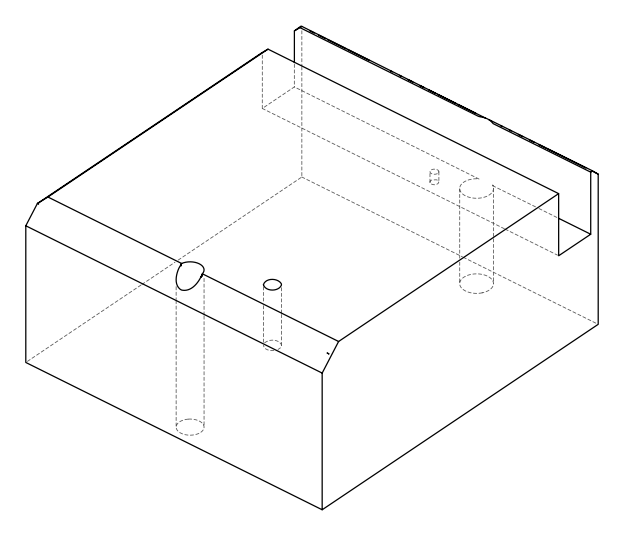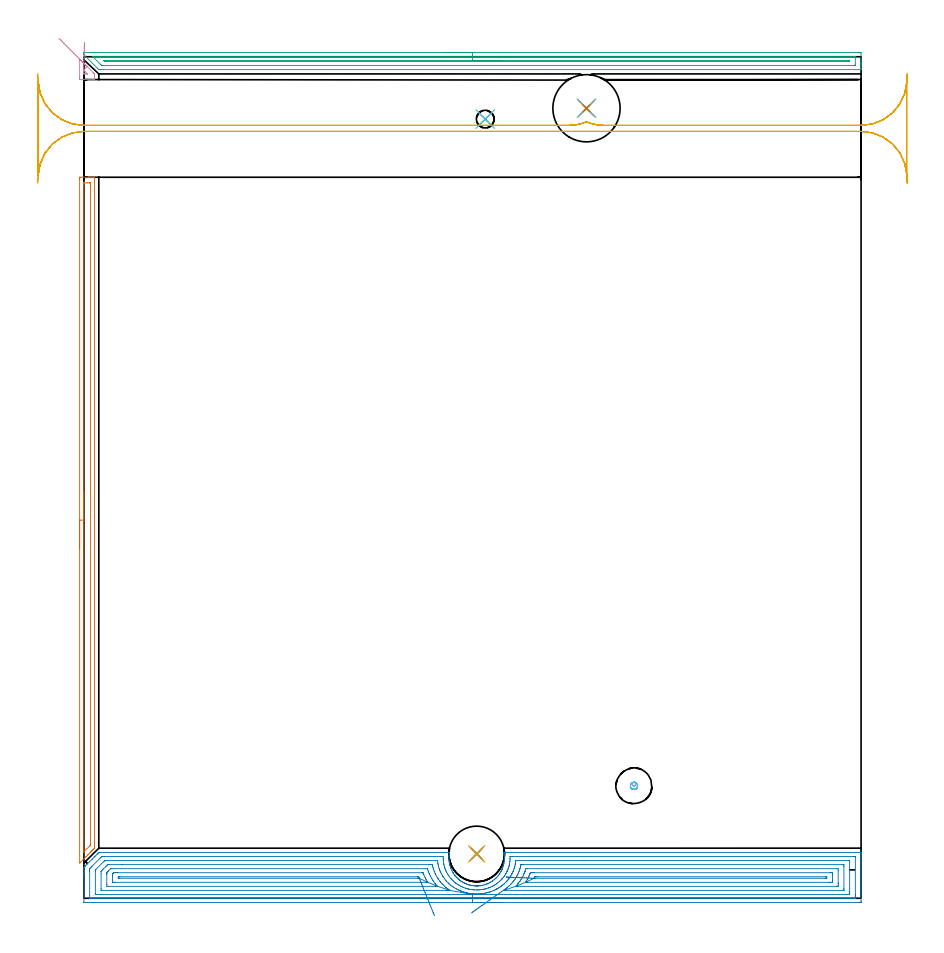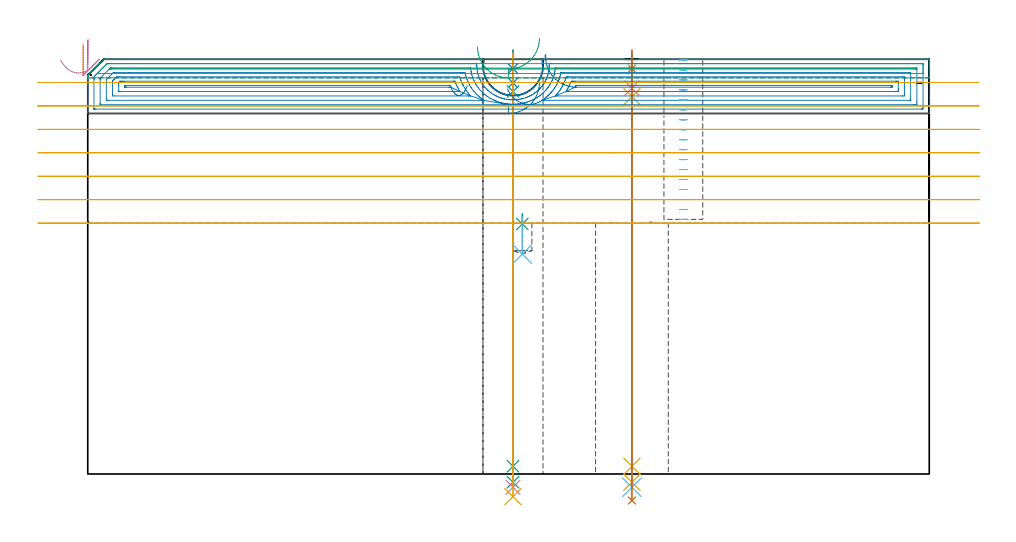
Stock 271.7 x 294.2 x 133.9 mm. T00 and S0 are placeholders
(PLAN: 18 operations, 12 tool changes, 40.1 min)
(1 SPOT_DRILL | STEP1HOLE | NXT0321_9005460120000 | 0.05 min | 183 mm3)
(2 SPOT_DRILL_1 | STEP1HOLE_1 | NXT0321_9005460120000 | 0.05 min | 183 mm3)
(3 SPOT_DRILL_2 | STEP1POCKET | NXT0321_9005460120000 | 0.04 min | 5847 mm3)
(4 DRILL_BLIND_HOLE_INTO_CENTER | STEP1HOLE | NXT0301_033 | 0.05 min | 187 mm3)
(5 GUN_DRILL_THROUGH_HOLE | STEP1HOLE | UGT0307_001 | 0.6 min | 2435 mm3)
(6 SPADE_DRILL_TO_ENLARGE_THROUGH_HOLE | STEP1HOLE | UGT0306_003 | 0.56 min | 13598 mm3)
(7 DRILL_TO_ENLARGE_THROUGH_HOLE | STEP1HOLE | UGT0301_056 | 0.58 min | 41637 mm3)
(8 DRILL_BLIND_HOLE_INTO_CENTER_1 | STEP1HOLE_1 | NXT0301_022 | 0.04 min | 94 mm3)
(9 GUN_DRILL_THROUGH_HOLE_1 | STEP1HOLE_1 | UGT0307_001 | 0.59 min | 2465 mm3)
(10 SPADE_DRILL_TO_ENLARGE_THROUGH_HOLE_1 | STEP1HOLE_1 | UGT0306_003 | 0.56 min | 13659 mm3)
(11 DRILL_TO_ENLARGE_THROUGH_HOLE_1 | STEP1HOLE_1 | UGT0301_261 | 0.57 min | 23144 mm3)
(12 DRILL_BLIND_HOLE_INTO_CENTER_2 | STEP1POCKET | NXT0301_033 | 0.06 min | 291 mm3)
(13 AREA_MILL | FG_CHAMFER_SURFACE | UGT0205_001 | 3.99 min | 3336 mm3)
(14 AREA_MILL_1 | FG_CHAMFER_SURFACE_1 | UGT0205_001 | 15.05 min | 40568 mm3)
(15 AREA_MILL_2 | FG_CHAMFER_SURFACE_2 | UGT0205_001 | 6.62 min | 4892 mm3)
(16 AREA_MILL_3 | FG_CHAMFER_SURFACE_3 | UGT0205_001 | 0.26 min | 96 mm3)
(17 MILL_RECTANGULAR_SLOT | SLOT_RECTANGULAR | UGT0201_004 | Follow Part, ap 8, ae 75% | 9.66 min | 462054 mm3)
(18 MILL_BLIND_HOLE_FROM_SOLID_MATERIAL | STEP1POCKET_1 | UGT0201_128 | Spiral | 0.81 min | 6345 mm3)
(TOOL NXT0321_9005460120000 | NC Spot Drill, 142deg, 12mm, Carbide, Uncoated | D12 PA142 FL30 Z2)
(TOOL NXT0301_033 | Carbide Drill 6.2mm [860.1-0620-031A1-MM 2214] | D6.2 PA140 FL53 Z2)
(TOOL UGT0307_001 | Gun Drill 5 mm | D5 PA130 FL24 Z1)
(TOOL UGT0306_003 | Spade Drill 12.5mm | D12.5 PA132 FL10 Z2)
(TOOL UGT0301_056 | Twist Drill 23.5 mm | D23.5 PA118 FL155 Z2)
(TOOL NXT0301_022 | Carbide Drill 5.1mm [860.1-0510-015A1-MM 2214] | D5.1 PA140 FL28 Z2)
(TOOL UGT0301_261 | Twist Drill 19.4 mm | D19.4 PA118 FL140 Z2)
(TOOL UGT0205_001 | Chamfer Mill 20 x 3 x 45 deg. | D20 FL50 Z2)
(TOOL UGT0201_004 | End Mill 32 mm | D32 FL53 Z6)
(TOOL UGT0201_128 | Carbide End Mill 10.0 | D10 FL15 Z4)
(OP 1 SPOT_DRILL)
G17 G21 G94 G90
T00 M6
G54
G17 G0 G90 X175.7 Y276.2 S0 M3
G43 Z143.9 H0
G94 G81 G98 Z130.9 F250. R136.9
G80
M5
M2
(OP 2 SPOT_DRILL_1)
G17 G21 G94 G90
T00 M6
G54
G17 G0 G90 X137.3 Y15.5 S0 M3
G43 Z143.9 H0
G94 G81 G98 Z130.9 F250. R136.9
G80
M5
M2
(OP 3 SPOT_DRILL_2)
G17 G21 G94 G90
T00 M6
G54
G17 G0 G90 X140.3 Y272.4 S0 M3
G43 Z143.9 H0
G94 G81 G98 Z80.725 F250. R84.
G80
M5
M2
(OP 4 DRILL_BLIND_HOLE_INTO_CENTER)
G17 G21 G94 G90
T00 M6
G54
G17 G0 G90 X175.7 Y276.2 S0 M3
G43 Z143.9 H1
G94 G81 G98 Z124.6 F250. R135.9
G80
M5
M2
(OP 5 GUN_DRILL_THROUGH_HOLE)
G17 G21 G94 G90
T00 M6
G54
G17 G0 G90 X175.7 Y276.2 M8
G43 Z143.9 H0
Z131.15
S716 M3
G94 G1 Z121.844 F125. M26
G4 X.084
Z2.5 F250.
G4 X.084
Z-2.666 F125.
G4 X.084
M5
M9
G0 Z131.15
Z143.9
M2
(OP 6 SPADE_DRILL_TO_ENLARGE_THROUGH_HOLE)
G17 G21 G94 G90
T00 M6
G54
G17 G0 G90 X175.7 Y276.2 S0 M3
G43 Z143.9 H0
G94 G73 G98 Z-4.283 F250. Q11.515 R135.9
G80
M5
M2
(OP 7 DRILL_TO_ENLARGE_THROUGH_HOLE)
G17 G21 G94 G90
T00 M6
G54
G17 G0 G90 X175.7 Y276.2 S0 M3
G43 Z143.9 H0
G94 G73 G98 Z-8.56 F250. Q20.351 R135.9
G80
M5
M2
(OP 8 DRILL_BLIND_HOLE_INTO_CENTER_1)
G17 G21 G94 G90
T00 M6
G54
G17 G0 G90 X137.3 Y15.5 S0 M3
G43 Z143.9 H1
G94 G81 G98 Z126.25 F250. R135.9
G80
M5
M2
(OP 9 GUN_DRILL_THROUGH_HOLE_1)
G17 G21 G94 G90
T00 M6
G54
G17 G0 G90 X137.3 Y15.5 M8
G43 Z143.9 H0
Z131.816
S716 M3
G94 G1 Z123.494 F125. M26
G4 X.084
Z2.5 F250.
G4 X.084
Z-2.666 F125.
G4 X.084
M5
M9
G0 Z131.816
Z143.9
M2
(OP 10 SPADE_DRILL_TO_ENLARGE_THROUGH_HOLE_1)
G17 G21 G94 G90
T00 M6
G54
G17 G0 G90 X137.3 Y15.5 S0 M3
G43 Z143.9 H0
G94 G73 G98 Z-4.283 F250. Q11.515 R135.9
G80
M5
M2
(OP 11 DRILL_TO_ENLARGE_THROUGH_HOLE_1)
G17 G21 G94 G90
T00 M6
G54
G17 G0 G90 X137.3 Y15.5 S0 M3
G43 Z143.9 H0
G94 G73 G98 Z-7.328 F250. Q17.654 R135.9
G80
M5
M2
(OP 12 DRILL_BLIND_HOLE_INTO_CENTER_2)
G17 G21 G94 G90
T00 M6
G54
G17 G0 G90 X140.3 Y272.4 S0 M3
G43 Z143.9 H1
G94 G81 G98 Z71. F250. R83.
G80
M5
M2
(OP 13 AREA_MILL)
G17 G21 G94 G90
T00 M6
G54
G17 G0 G90 X-1.5 Y122.2 S1061 M3
G43 Z143.9 H0
Z138.7
G94 G1 Y122.238 Z137.828 F250.
Y122.352 Z136.964
Y122.541 Z136.112
Y122.803 Z135.28
Y123.137 Z134.474
Y123.54 Z133.7
Y124.009 Z132.964
Y124.54 Z132.272
Y125.129 Z131.629
Y125.772 Z131.04
Y126.464 Z130.508
Y127.2 Z130.04
Y127.974 Z129.637
Y128.78 Z129.303
Y129.612 Z129.041
Y130.464 Z128.852
Y131.329 Z128.738
Y132.2 Z128.7
X-1.499 Y251.48 Z128.701
X-1.496 Y251.888 Z128.702
X-1.492 Y252.09 Z128.705
X-1.095 Y252.1 Z129.101
X0.661 Z130.855
X1.199 Z131.396
X1.539 Z131.735
X2.077 Z132.273
X2.417 Z132.612
X3.098 Z133.297
X3.386 Z133.586
X3.545 Y252.098 Z133.737
X3.697 Y252.09 Z133.888
X3.7 Y251.927 Z133.9
Y18.281
X3.695 Y17.498 Z133.891
X3.588 Y17.387 Z133.785
X3.295 Y17.093 Z133.49
X3.142 Y16.941 Z133.34
X3.012 Y16.811 Z133.21
X2.856 Y16.654 Z133.051
X2.695 Y16.494 Z132.893
X2.58 Y16.379 Z132.778
X2.417 Y16.215 Z132.612
X2.248 Y16.047 Z132.446
X1.539 Y15.338 Z131.737
X1.356 Y15.154 Z131.552
X0.757 Y14.557 Z130.957
X0.076 Y13.875 Z130.274
X-1.327 Y12.473 Z128.873
X-1.493 Y12.319 Z128.706
X-1.5 Y12.473 Z128.7
Y12.491
Y132.2
X-0.086 Z130.114
X-0.085 Y249.693 Z130.115
X-0.081 Y250.072 Z130.119
X-0.079 Y250.087 Z130.121
X-0.049 Y250.092 Z130.151
X0.021 Y250.097 Z130.221
X0.128 Y250.099 Z130.328
X0.261 Y250.1 Z130.461
X1.139 Z131.339
X2.018 Z132.218
X2.21 Y250.098 Z132.41
X2.242 Y250.095 Z132.442
X2.272 Y250.091 Z132.472
X2.279 Y250.051 Z132.479
X2.284 Y249.829 Z132.484
X2.285 Y249.693 Z132.485
X2.286 Y248.934 Z132.486
Y19.174
X2.284 Y18.795 Z132.484
X2.281 Y18.605 Z132.481
X2.279 Y18.56 Z132.479
X2.267 Y18.528 Z132.467
X2.222 Y18.479 Z132.422
X2.03 Y18.281 Z132.23
X0.096 Y16.347 Z130.296
X0.009 Y16.264 Z130.209
X-0.072 Y16.189 Z130.128
X-0.079 Z130.121
X-0.082 Y16.24 Z130.118
X-0.085 Y16.359 Z130.115
X-0.086 Y132.2 Z130.114
Y133.072 Z130.152
Y133.937 Z130.266
Y134.788 Z130.455
Y135.62 Z130.717
Y136.426 Z131.051
Y137.2 Z131.454
Y137.936 Z131.923
Y138.628 Z132.454
Y139.271 Z133.043
Y139.861 Z133.686
Y140.392 Z134.378
Y140.86 Z135.114
Y141.263 Z135.888
Y141.597 Z136.694
Y141.859 Z137.526
Y142.048 Z138.378
Y142.162 Z139.243
Y142.2 Z140.114
G0 Z143.9
M5
M2
(OP 14 AREA_MILL_1)
G17 G21 G94 G90
T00 M6
G54
G17 G0 G90 X145.85 Y-1.5 S1061 M3
G43 Z143.9 H0
Z126.4
G94 G1 X145.812 Z125.529 F250.
X145.698 Z124.664
X145.509 Z123.812
X145.247 Z122.98
X144.913 Z122.174
X144.51 Z121.4
X144.042 Z120.664
X143.51 Z119.972
X142.921 Z119.329
X142.278 Z118.74
X141.586 Z118.209
X140.85 Z117.74
X140.076 Z117.337
X139.27 Z117.003
X138.438 Z116.741
X137.586 Z116.552
X136.722 Z116.438
X135.85 Z116.4
X0.609
X0.124 Y-1.495 Z116.403
X0.01 Y-1.492 Z116.406
X0. Y-1.373 Z116.525
Y7.689 Z125.583
Y8.248 Z126.145
Y8.567 Z126.463
Y9.126 Z127.022
Y9.446 Z127.341
Y10.444 Z128.343
X0.008 Y10.763 Z128.662
X0.01 Y10.798 Z128.697
X0.162 Y10.959 Z128.859
X0.368 Y11.168 Z129.068
X0.402 Y11.202 Z129.102
X1.055 Y11.855 Z129.755
X1.948 Y12.748 Z130.647
X2.84 Y13.641 Z131.54
X3.621 Y14.422 Z132.32
X3.733 Y14.535 Z132.431
X3.914 Y14.715 Z132.613
X4.626 Y15.427 Z133.325
X4.791 Y15.593 Z133.488
X4.935 Y15.736 Z133.633
X5.072 Y15.872 Z133.771
X5.195 Y15.995 Z133.891
X5.965 Y16. Z133.9
X127.37
X127.797 Y15.993 Z133.893
X127.784 Y15.895 Z133.795
X127.749 Y15.654 Z133.554
X127.716 Y15.448 Z133.348
X127.659 Y15.001 Z132.901
X127.623 Y14.555 Z132.455
X127.608 Y14.108 Z132.008
X127.613 Y13.661 Z131.561
X127.639 Y13.215 Z131.115
X127.685 Y12.768 Z130.668
X127.753 Y12.322 Z130.222
X127.842 Y11.874 Z129.774
X127.953 Y11.429 Z129.329
X128.088 Y10.981 Z128.88
X128.115 Y10.905 Z128.804
X128.242 Y10.537 Z128.435
X128.267 Y10.471 Z128.37
X128.646 Y9.643 Z127.542
X129.004 Y9.007 Z126.901
X129.115 Y8.807 Z126.706
X129.146 Y8.75 Z126.65
X129.159 Y8.729 Z126.628
X129.274 Y8.567 Z126.463
X129.471 Y8.288 Z126.187
X129.594 Y8.128 Z126.024
X129.8 Y7.857 Z125.757
X129.942 Y7.689 Z125.587
X130.051 Y7.559 Z125.457
X130.205 Y7.396 Z125.293
X130.334 Y7.258 Z125.155
X130.49 Y7.104 Z125.
X130.628 Y6.966 Z124.862
X130.798 Y6.811 Z124.707
X130.944 Y6.679 Z124.575
X131.14 Y6.518 Z124.418
X131.202 Y6.468 Z124.368
X131.326 Y6.368 Z124.267
X131.515 Y6.225 Z124.123
X131.718 Y6.072 Z123.97
X131.836 Y5.99 Z123.888
X131.929 Y5.933 Z123.829
X132.278 Y5.71 Z123.61
X132.466 Y5.603 Z123.502
X132.728 Y5.453 Z123.351
X132.937 Y5.347 Z123.247
X132.986 Y5.323 Z123.223
X133.172 Y5.231 Z123.128
X133.275 Y5.179 Z123.077
X133.367 Y5.137 Z123.036
X133.446 Y5.102 Z123.001
X133.618 Y5.03 Z122.929
X133.703 Y4.999 Z122.897
X134.065 Y4.866 Z122.762
X134.197 Y4.821 Z122.719
X134.379 Y4.762 Z122.659
X134.511 Y4.719 Z122.614
X134.887 Y4.615 Z122.513
X134.957 Y4.596 Z122.494
X135.149 Y4.553 Z122.451
X135.404 Y4.496 Z122.392
X135.555 Y4.469 Z122.366
X135.849 Y4.417 Z122.315
X136.296 Y4.363 Z122.254
X136.58 Y4.339 Z122.231
X136.742 Y4.326 Z122.218
X136.842 Y4.323 Z122.213
X137.189 Y4.309 Z122.203
X137.202
X137.282 Y4.311
X137.296
X137.459 Y4.312 Z122.206
X137.634 Y4.316 Z122.205
X137.681 Y4.319 Z122.207
X137.747 Y4.323 Z122.212
X137.92 Y4.331 Z122.224
X138.08 Y4.341 Z122.233
X138.347 Y4.366 Z122.265
X138.527 Y4.385 Z122.283
X138.972 Y4.453 Z122.35
X139.055 Y4.469 Z122.367
X139.419 Y4.541 Z122.44
X139.864 Y4.652 Z122.549
X140.312 Y4.787 Z122.685
X140.76 Y4.948 Z122.843
X140.915 Y5.01 Z122.909
X141.023 Y5.054 Z122.953
X141.206 Y5.131 Z123.027
X141.324 Y5.179 Z123.077
X141.652 Y5.338 Z123.237
X142.098 Y5.581 Z123.478
X142.197 Y5.64 Z123.537
X142.541 Y5.845 Z123.741
X142.67 Y5.933 Z123.829
X142.878 Y6.072 Z123.969
X143.438 Y6.499 Z124.398
X143.793 Y6.811 Z124.71
X143.968 Y6.964 Z124.863
X144.043 Y7.038 Z124.938
X144.256 Y7.25 Z125.146
X144.325 Y7.317 Z125.215
X144.794 Y7.857 Z125.756
X145.217 Y8.402 Z126.3
X145.327 Y8.567 Z126.465
X145.449 Y8.751 Z126.649
X145.602 Y9.007 Z126.904
X145.715 Y9.193 Z127.092
X145.818 Y9.383 Z127.282
X145.959 Y9.643 Z127.543
X146.078 Y9.885 Z127.782
X146.109 Y9.946 Z127.845
X146.116 Y9.963 Z127.862
X146.189 Y10.14 Z128.039
X146.263 Y10.324 Z128.219
X146.352 Y10.538 Z128.434
X146.512 Y10.981 Z128.88
X146.647 Y11.429 Z129.329
X146.758 Y11.875 Z129.773
X146.799 Y12.08 Z129.978
X146.847 Y12.323 Z130.221
X146.915 Y12.768 Z130.667
X146.962 Y13.215 Z131.115
X146.987 Y13.661 Z131.561
X146.992 Y14.108 Z132.008
X146.977 Y14.555 Z132.454
X146.964 Y14.715 Z132.614
X146.941 Y15.002 Z132.9
X146.884 Y15.45 Z133.347
X146.861 Y15.593 Z133.489
X146.823 Y15.831 Z133.725
X146.814 Y15.898 Z133.792
X146.803 Y15.997 Z133.889
X147.009 Y16. Z133.9
X271.538
X271.69 Y15.998 Z133.889
X271.697 Y15.854 Z133.747
X271.7 Y15.704 Z133.603
Y15.354 Z133.253
Y14.715 Z132.61
Y13.517 Z131.414
Y12.959 Z130.853
Y3.438 Z121.335
Y-1.093 Z116.804
X271.697 Y-1.376 Z116.522
X271.69 Y-1.492 Z116.406
X271.572 Y-1.499 Z116.399
X271.091 Y-1.5 Z116.4
X135.85
Y-0.086 Z117.814
X2.394 Y-0.085 Z117.815
X2.262
X2.04 Y-0.08 Z117.82
X2.018 Y-0.079 Z117.821
X2.01 Y-0.069 Z117.831
X2.004 Y-0.04 Z117.86
X2.002 Y-0.01 Z117.89
X2. Y0.172 Z118.072
X2.001 Y9.446 Z127.346
X2.002 Y9.831 Z127.731
X2.01 Y10.324 Z128.224
X2.188 Y10.526 Z128.426
X2.394 Y10.742 Z128.642
X2.625 Y10.975 Z128.875
X2.852 Y11.202 Z129.102
X5.724 Y14.074 Z131.974
X5.965 Y14.315 Z132.215
X6.169 Y14.514 Z132.414
X6.218 Y14.558 Z132.458
X6.244 Y14.579 Z132.479
X6.287 Y14.58 Z132.48
X6.477 Y14.583 Z132.483
X6.857 Y14.585 Z132.485
X6.989 Y14.586 Z132.486
X124.691 Y14.585 Z132.485
X124.824
X125.584 Y14.579 Z132.479
X125.61 Y13.837 Z131.737
X125.612 Y13.81 Z131.71
X125.665 Y12.959 Z130.859
X125.672 Y12.872 Z130.772
X125.791 Y12.08 Z129.98
X125.836 Y11.832 Z129.732
X125.989 Y11.202 Z129.102
X126.151 Y10.645 Z128.545
X126.267 Y10.324 Z128.224
X126.477 Y9.795 Z127.695
X126.637 Y9.446 Z127.346
X126.772 Y9.155 Z127.055
X127.106 Y8.567 Z126.467
X127.37 Y8.113 Z126.013
X127.669 Y7.689 Z125.589
X128.262 Y6.926 Z124.826
X128.365 Y6.811 Z124.711
X128.748 Y6.406 Z124.306
X129.155 Y6.004 Z123.904
X129.235 Y5.933 Z123.833
X129.676 Y5.564 Z123.464
X130.048 Y5.266 Z123.166
X130.126 Y5.208 Z123.108
X130.341 Y5.054 Z122.954
X130.94 Y4.668 Z122.568
X131.255 Y4.485 Z122.385
X131.816 Y4.176 Z122.076
X131.833 Y4.168 Z122.068
X132.434 Y3.889 Z121.789
X132.726 Y3.772 Z121.672
X133.38 Y3.532 Z121.432
X133.618 Y3.453 Z121.353
X133.687 Y3.432 Z121.332
X134.164 Y3.298 Z121.198
X134.511 Y3.214 Z121.114
X134.621 Y3.19 Z121.09
X135.404 Y3.045 Z120.945
X135.702 Y3.004 Z120.904
X136.296 Y2.942 Z120.842
X136.686 Y2.915 Z120.815
X137.189 Y2.899 Z120.799
X137.591 Y2.903 Z120.803
X138.082 Y2.925 Z120.825
X138.434 Y2.952 Z120.852
X138.974 Y3.013 Z120.913
X139.226 Y3.051 Z120.951
X139.867 Y3.166 Z121.066
X139.978 Y3.189 Z121.089
X140.447 Y3.298 Z121.198
X140.721 Y3.373 Z121.273
X140.76 Y3.385 Z121.285
X141.362 Y3.584 Z121.484
X141.652 Y3.687 Z121.587
X142.005 Y3.83 Z121.73
X142.545 Y4.06 Z121.96
X142.625 Y4.097 Z121.997
X142.785 Y4.176 Z122.076
X143.205 Y4.405 Z122.305
X143.438 Y4.537 Z122.437
X143.765 Y4.733 Z122.633
X144.266 Y5.054 Z122.954
X144.304 Y5.08 Z122.98
X144.33 Y5.1 Z123.
X144.802 Y5.469 Z123.369
X145.223 Y5.814 Z123.714
X145.287 Y5.87 Z123.77
X145.356 Y5.933 Z123.833
X145.743 Y6.299 Z124.199
X146.116 Y6.68 Z124.58
X146.178 Y6.75 Z124.65
X146.231 Y6.811 Z124.711
X146.58 Y7.232 Z125.132
X146.944 Y7.689 Z125.589
X146.972 Y7.725 Z125.625
X147.009 Y7.775 Z125.675
X147.318 Y8.263 Z126.163
X147.502 Y8.567 Z126.467
X147.646 Y8.819 Z126.719
X147.901 Y9.287 Z127.187
X147.953 Y9.394 Z127.294
X147.976 Y9.446 Z127.346
X148.212 Y10.018 Z127.918
X148.329 Y10.324 Z128.224
X148.45 Y10.662 Z128.562
X148.612 Y11.202 Z129.102
X148.651 Y11.343 Z129.243
X148.794 Y11.955 Z129.855
X148.815 Y12.06 Z129.96
X148.818 Y12.08 Z129.98
X148.922 Y12.833 Z130.733
X148.933 Y12.959 Z130.859
X148.98 Y13.654 Z131.554
X148.983 Y13.837 Z131.737
Y14.529 Z132.429
X148.986 Y14.576 Z132.476
X149.022 Y14.579 Z132.479
X149.116 Y14.582 Z132.482
X149.306 Y14.585 Z132.485
X149.687 Y14.586 Z132.486
X149.818
X269.306 Y14.585 Z132.485
X269.438
X269.66 Y14.58 Z132.48
X269.682 Y14.579 Z132.479
X269.69 Y14.569 Z132.469
X269.696 Y14.54 Z132.44
X269.698 Y14.51 Z132.41
X269.7 Y14.328 Z132.228
Y1.154 Z119.054
X269.697 Y0.663 Z118.563
X269.693 Y0.282 Z118.182
X269.677 Y-0.079 Z117.821
X269.306 Y-0.084 Z117.816
X269.174 Y-0.085 Z117.815
X135.85 Y-0.086 Z117.814
Y1.328 Z119.228
X4.179 Y1.329 Z119.229
X4.107 Y1.33 Z119.23
X4.05 Y1.333 Z119.233
X4.019 Y1.335 Z119.235
X4.01 Y1.366 Z119.266
X4.005 Y1.541 Z119.441
X4.001 Y1.717 Z119.617
Y9.446 Z127.346
X4.002 Y9.621 Z127.521
X4.009 Y9.798 Z127.698
X4.014 Y9.903 Z127.803
X4.057 Y9.949 Z127.849
X4.179 Y10.079 Z127.979
X7.058 Y12.959 Z130.859
X7.197 Y13.094 Z130.994
X7.249 Y13.142 Z131.042
X7.271 Y13.16 Z131.06
X7.318 Y13.164 Z131.064
X7.536 Y13.169 Z131.069
X7.75 Y13.171 Z131.071
X122.906
X123.584 Y13.169 Z131.069
X123.623 Y13.167 Z131.067
X123.63 Y13.166 Z131.066
X123.645 Y13.109 Z131.009
X123.771 Y12.08 Z129.98
X123.799 Y11.895 Z129.795
X123.955 Y11.202 Z129.102
X124.003 Y11.001 Z128.901
X124.208 Y10.324 Z128.224
X124.434 Y9.699 Z127.599
X124.542 Y9.446 Z127.346
X124.691 Y9.103 Z127.003
X124.958 Y8.567 Z126.467
X125.263 Y8.005 Z125.905
X125.451 Y7.689 Z125.589
X125.584 Y7.474 Z125.374
X126.071 Y6.811 Z124.711
X126.477 Y6.293 Z124.193
X126.79 Y5.933 Z123.833
X127.37 Y5.342 Z123.242
X127.673 Y5.054 Z122.954
X128.262 Y4.561 Z122.461
X128.762 Y4.176 Z122.076
X129.155 Y3.906 Z121.806
X129.923 Y3.421 Z121.321
X130.048 Y3.351 Z121.251
X130.145 Y3.298 Z121.198
X130.665 Y3.028 Z120.928
X130.94 Y2.894 Z120.794
X131.221 Y2.762 Z120.662
X131.698 Y2.553 Z120.453
X131.833 Y2.501 Z120.401
X132.057 Y2.42 Z120.32
X132.726 Y2.192 Z120.092
X133.061 Y2.09 Z119.99
X133.618 Y1.94 Z119.84
X134.25 Y1.798 Z119.698
X134.511 Y1.747 Z119.647
X134.894 Y1.677 Z119.577
X135.334 Y1.61 Z119.51
X135.404 Y1.601 Z119.501
X135.952 Y1.541 Z119.441
X136.296 Y1.515 Z119.415
X136.325 Y1.513 Z119.413
X136.844 Y1.493 Z119.393
X137.189 Y1.481 Z119.381
X137.251 Y1.48 Z119.38
X137.788 Y1.493 Z119.393
X138.082 Y1.502 Z119.402
X138.12 Y1.504 Z119.404
X138.681 Y1.541 Z119.441
X138.945 Y1.571 Z119.471
X138.974 Y1.574 Z119.474
X139.725 Y1.681 Z119.581
X139.867 Y1.705 Z119.605
X140.477 Y1.82 Z119.72
X140.76 Y1.884 Z119.784
X141.195 Y1.992 Z119.892
X141.652 Y2.124 Z120.024
X141.879 Y2.196 Z120.096
X142.545 Y2.414 Z120.314
X142.56 Y2.42 Z120.32
X143.175 Y2.678 Z120.578
X143.438 Y2.792 Z120.692
X143.789 Y2.952 Z120.852
X144.33 Y3.228 Z121.128
X144.377 Y3.252 Z121.152
X144.459 Y3.298 Z121.198
X144.936 Y3.581 Z121.481
X145.223 Y3.759 Z121.659
X145.476 Y3.927 Z121.827
X145.838 Y4.176 Z122.076
X145.997 Y4.293 Z122.193
X146.116 Y4.384 Z122.284
X146.488 Y4.689 Z122.589
X146.922 Y5.054 Z122.954
X147.009 Y5.131 Z123.031
X147.42 Y5.528 Z123.428
X147.813 Y5.933 Z123.833
X147.855 Y5.978 Z123.878
X147.901 Y6.03 Z123.93
X148.257 Y6.46 Z124.36
X148.541 Y6.811 Z124.711
X148.651 Y6.952 Z124.852
X148.794 Y7.143 Z125.043
X149.012 Y7.475 Z125.375
X149.147 Y7.689 Z125.589
X149.347 Y8.023 Z125.923
X149.656 Y8.567 Z126.467
X149.667 Y8.587 Z126.487
X149.687 Y8.625 Z126.525
X149.949 Y9.188 Z127.088
X150.058 Y9.446 Z127.346
X150.205 Y9.814 Z127.714
X150.393 Y10.324 Z128.224
X150.44 Y10.461 Z128.361
X150.579 Y10.916 Z128.816
X150.636 Y11.146 Z129.046
X150.649 Y11.202 Z129.102
X150.788 Y11.875 Z129.775
X150.822 Y12.08 Z129.98
X150.902 Y12.641 Z130.541
X150.953 Y13.087 Z130.987
X150.962 Y13.148 Z131.048
X150.965 Y13.16 Z131.06
X150.98 Y13.165 Z131.065
X151.039 Y13.167 Z131.067
X151.256 Y13.171 Z131.071
X174.8 Y13.172 Z131.072
X267.521 Y13.171 Z131.071
X267.593 Y13.17 Z131.07
X267.65 Y13.167 Z131.067
X267.681 Y13.165 Z131.065
X267.69 Y13.134 Z131.034
X267.695 Y12.959 Z130.859
X267.699 Y12.783 Z130.683
X267.7 Y2.243 Z120.143
X267.698 Y1.541 Z119.441
X267.696 Y1.369 Z119.269
X267.691 Y1.343 Z119.243
X267.679 Y1.335 Z119.235
X267.628 Y1.333 Z119.233
X267.521 Y1.331 Z119.231
X266.844 Y1.329 Z119.229
X266.628
X135.85 Y1.328 Z119.228
X127.927 Y2.75 Z120.65
X127.834 Y2.748 Z120.648
X127.37 Y2.744 Z120.644
X127.041 Y2.743 Z120.643
X126.477
X6.529
X6.131 Y2.745 Z120.645
X6.051 Y2.747 Z120.647
X6.02 Y2.749 Z120.649
X6.01 Y2.78 Z120.68
X6. Y3.298 Z121.198
Y8.533 Z126.433
X6.005 Y9.406 Z127.306
X6.01 Y9.446 Z127.346
X6.426 Y9.87 Z127.77
X6.857 Y10.309 Z128.209
X7.75 Y11.202 Z129.102
X8.195 Y11.643 Z129.543
X8.262 Y11.706 Z129.606
X8.302 Y11.741 Z129.641
X8.362 Y11.75 Z129.65
X8.643 Y11.754 Z129.654
X8.972 Y11.756 Z129.656
X13.313 Y11.757 Z129.657
X120.557
X121.121 Y11.755 Z129.655
X121.456 Y11.751 Z129.651
X121.8 Y11.742 Z129.642
X121.902 Y11.311 Z129.211
X122.013 Y10.824 Z128.724
X122.158 Y10.324 Z128.224
X122.218 Y10.122 Z128.022
X122.467 Y9.446 Z127.346
X122.774 Y8.697 Z126.597
X122.835 Y8.567 Z126.467
X122.906 Y8.421 Z126.321
X123.298 Y7.689 Z125.589
X123.799 Y6.824 Z124.724
X123.808 Y6.811 Z124.711
X123.829 Y6.781 Z124.681
X124.473 Y5.933 Z123.833
X124.691 Y5.653 Z123.553
X125.217 Y5.054 Z122.954
X125.584 Y4.681 Z122.581
X126.106 Y4.176 Z122.076
X126.477 Y3.86 Z121.76
X126.79 Y3.604 Z121.504
X127.183 Y3.298 Z121.198
X127.37 Y3.16 Z121.06
X127.852 Y2.823 Z120.723
X127.892 Y2.789 Z120.689
X127.927 Y2.75 Z120.65
X123.621 Y4.176 Z122.076
X122.925 Y4.157 Z122.057
X122.906
X8.643 Y4.158 Z122.058
X8.01 Y4.176 Z122.076
X8.002 Y4.807 Z122.707
X8. Y8.322 Z126.222
X8.001 Y8.567 Z126.467
X8.003 Y8.884 Z126.784
X8.007 Y8.962 Z126.862
X8.011 Y9. Z126.9
X8.029 Y9.022 Z126.922
X8.102 Y9.099 Z126.999
X8.444 Y9.446 Z127.346
X8.542 Y9.544 Z127.444
X9.334 Y10.324 Z128.224
X9.518 Y10.341 Z128.241
X9.536 Y10.342 Z128.242
X10.409 Y10.343 Z128.243
X119.335 Y10.342 Z128.242
X120.105 Y10.324 Z128.224
X120.228 Y9.933 Z127.833
X120.398 Y9.446 Z127.346
X120.489 Y9.189 Z127.089
X120.749 Y8.567 Z126.467
X120.861 Y8.305 Z126.205
X121.121 Y7.756 Z125.656
X121.155 Y7.689 Z125.589
X121.192 Y7.619 Z125.519
X121.649 Y6.811 Z124.711
X122.013 Y6.201 Z124.101
X122.206 Y5.933 Z123.833
X122.72 Y5.238 Z123.138
X122.864 Y5.054 Z122.954
X122.906 Y5.003 Z122.903
X123.621 Y4.176 Z122.076
X120.194 Y5.578 Z123.478
X120.174 Y5.576 Z123.476
X120.07 Y5.574 Z123.474
X119.702 Y5.571 Z123.471
X10.795 Y5.572 Z123.472
X10.428 Y5.573 Z123.473
X10.061 Y5.577 Z123.477
X10.02 Y5.578 Z123.478
X10.01 Y5.606 Z123.506
X10.005 Y5.68 Z123.58
X10.002 Y5.792 Z123.692
X10. Y7.232 Z125.132
X10.002 Y7.689 Z125.589
X10.007 Y8.104 Z126.004
X10.025 Y8.567 Z126.467
X10.222 Y8.77 Z126.67
X10.292 Y8.84 Z126.74
X10.351 Y8.893 Z126.793
X10.387 Y8.922 Z126.822
X10.428 Y8.923 Z126.823
X10.955 Y8.928 Z126.828
X11.321 Y8.929 Z126.829
X11.846
X118.076 Y8.928 Z126.828
X118.443 Y8.927 Z126.827
X118.494 Y8.924 Z126.824
X118.504 Y8.923 Z126.823
X118.514 Y8.906 Z126.806
X118.538 Y8.857 Z126.757
X118.808 Y8.208 Z126.108
X119.046 Y7.689 Z125.589
X119.335 Y7.099 Z124.999
X119.492 Y6.811 Z124.711
X119.679 Y6.473 Z124.373
X120.106 Y5.743 Z123.643
X120.176 Y5.62 Z123.52
X120.193 Y5.585 Z123.485
X120.194 Y5.578 Z123.478
X117.246 Y6.992 Z124.892
X117.22 Y6.99 Z124.89
X117.07 Y6.988 Z124.888
X116.767 Y6.986 Z124.886
X116.657 Y6.985 Z124.885
X12.391 Y6.986 Z124.886
X12.214 Y6.987 Z124.887
X12.03 Y6.991 Z124.891
X12.008 Y6.996 Z124.896
X12.006 Y6.999 Z124.899
X12.001 Y7.02 Z124.92
X12.007 Y7.355 Z125.255
X12.01 Y7.459 Z125.359
X12.02 Y7.508 Z125.408
X12.079 Y7.51 Z125.41
X12.214 Y7.513 Z125.413
X12.391 Y7.514 Z125.414
X12.568 Y7.515 Z125.415
X116.657 Y7.514 Z125.414
X116.836 Y7.513 Z125.413
X116.942 Y7.511 Z125.411
X116.993 Y7.508 Z125.408
X117.013 Y7.5 Z125.4
X117.03 Y7.47 Z125.37
X117.068 Y7.395 Z125.295
X117.164 Y7.191 Z125.091
X117.21 Y7.081 Z124.981
X117.246 Y6.992 Z124.892
X117.496 Y6.375 Z124.327
X117.763 Y5.716 Z123.823
X118.046 Y5.018 Z123.382
X118.343 Y4.287 Z123.009
X118.65 Y3.529 Z122.706
X118.966 Y2.749 Z122.476
X119.289 Y1.954 Z122.319
X119.615 Y1.149 Z122.238
X119.943 Y0.34 Z122.234
X120.27 Y-0.466 Z122.305
X120.593 Y-1.262 Z122.451
X120.91 Y-2.045 Z122.672
X121.219 Y-2.806 Z122.966
X121.516 Y-3.54 Z123.33
X121.801 Y-4.243 Z123.762
X122.071 Y-4.908 Z124.259
X122.323 Y-5.53 Z124.816
X122.556 Y-6.105 Z125.429
G0 X135.5 Y-5.106 Z124.333
G1 X135.883 Y-4.837 Z123.597
X136.316 Y-4.532 Z122.904
X136.798 Y-4.193 Z122.26
X137.323 Y-3.823 Z121.67
X137.888 Y-3.424 Z121.138
X138.489 Y-3.001 Z120.669
X139.122 Y-2.556 Z120.265
X139.78 Y-2.092 Z119.931
X140.46 Y-1.613 Z119.667
X141.156 Y-1.122 Z119.478
X141.863 Y-0.624 Z119.363
X142.576 Y-0.122 Z119.324
X143.288 Y0.38 Z119.361
X143.996 Y0.878 Z119.474
X144.692 Y1.368 Z119.662
X145.372 Y1.848 Z119.923
X146.032 Y2.312 Z120.256
X146.665 Y2.758 Z120.658
X146.899 Y2.923 Z120.823
X147.009 Y3. Z120.9
X147.183 Y3.126 Z121.026
X147.416 Y3.298 Z121.198
X147.687 Y3.508 Z121.408
X147.901 Y3.678 Z121.578
X148.174 Y3.907 Z121.807
X148.487 Y4.176 Z122.076
X148.647 Y4.321 Z122.221
X148.794 Y4.458 Z122.358
X149.096 Y4.757 Z122.657
X149.385 Y5.054 Z122.954
X149.529 Y5.21 Z123.11
X149.687 Y5.387 Z123.287
X149.937 Y5.687 Z123.587
X150.137 Y5.933 Z123.833
X150.33 Y6.178 Z124.078
X150.579 Y6.505 Z124.405
X150.703 Y6.689 Z124.589
X150.782 Y6.811 Z124.711
X151.045 Y7.231 Z125.131
X151.316 Y7.689 Z125.589
X151.372 Y7.787 Z125.687
X151.472 Y7.969 Z125.869
X151.672 Y8.371 Z126.271
X151.764 Y8.567 Z126.467
X151.947 Y8.978 Z126.878
X152.139 Y9.446 Z127.346
X152.202 Y9.606 Z127.506
X152.365 Y10.053 Z127.953
X152.428 Y10.262 Z128.162
X152.445 Y10.324 Z128.224
X152.612 Y10.958 Z128.858
X152.671 Y11.202 Z129.102
X152.78 Y11.672 Z129.572
X152.797 Y11.729 Z129.629
X152.806 Y11.751 Z129.651
X152.835 Y11.752 Z129.652
X152.975 Y11.755 Z129.655
X153.257 Y11.757 Z129.657
X153.586
X265.171
X265.569 Y11.755 Z129.655
X265.649 Y11.753 Z129.653
X265.68 Y11.751 Z129.651
X265.69 Y11.72 Z129.62
X265.7 Y11.202 Z129.102
Y3.298 Z121.198
X265.696 Y2.876 Z120.776
X265.692 Y2.771 Z120.671
X265.69 Y2.751 Z120.651
X265.662 Y2.748 Z120.648
X265.595 Y2.746 Z120.646
X265.406 Y2.743 Z120.643
X147.242
X147.009 Y2.744 Z120.644
X146.676 Y2.747 Z120.647
X146.664 Y2.749 Z120.649
X146.665 Y2.758 Z120.658
X150.979 Y4.176 Z122.076
X151.207 Y4.437 Z122.337
X151.472 Y4.741 Z122.641
X151.616 Y4.913 Z122.813
X151.732 Y5.054 Z122.954
X152.008 Y5.405 Z123.305
X152.365 Y5.863 Z123.763
X152.393 Y5.904 Z123.804
X152.412 Y5.933 Z123.833
X152.737 Y6.444 Z124.344
X152.965 Y6.811 Z124.711
X153.073 Y6.992 Z124.892
X153.257 Y7.313 Z125.213
X153.388 Y7.561 Z125.461
X153.452 Y7.689 Z125.589
X153.676 Y8.155 Z126.055
X153.861 Y8.567 Z126.467
X153.947 Y8.767 Z126.667
X154.15 Y9.277 Z127.177
X154.195 Y9.402 Z127.302
X154.209 Y9.446 Z127.346
X154.411 Y10.067 Z127.967
X154.494 Y10.324 Z128.224
X155.024 Y10.342 Z128.242
X155.043 Y10.343 Z128.243
X263.057 Y10.342 Z128.242
X263.69 Y10.324 Z128.224
X263.698 Y9.693 Z127.593
X263.7 Y5.3 Z123.2
X263.699 Y5.054 Z122.954
X263.696 Y4.426 Z122.326
X263.69 Y4.176 Z122.076
X263.076 Y4.158 Z122.058
X263.057 Y4.157 Z122.057
X151.491
X150.979 Y4.176 Z122.076
X154.4 Y5.585 Z123.485
X154.771 Y6.2 Z124.1
X155.043 Y6.661 Z124.561
X155.122 Y6.811 Z124.711
X155.395 Y7.343 Z125.243
X155.564 Y7.689 Z125.589
X155.68 Y7.941 Z125.841
X155.935 Y8.533 Z126.433
X155.945 Y8.558 Z126.458
X156.101 Y8.922 Z126.822
X156.464 Y8.926 Z126.826
X156.828 Y8.928 Z126.828
X157.353 Y8.929 Z126.829
X260.905 Y8.928 Z126.828
X261.272 Y8.927 Z126.827
X261.639 Y8.923 Z126.823
X261.68 Y8.922 Z126.822
X261.69 Y8.894 Z126.794
X261.695 Y8.82 Z126.72
X261.698 Y8.708 Z126.608
X261.699 Y8.567 Z126.467
X261.7 Y8.146 Z126.046
Y6.39 Z124.29
X261.698 Y5.933 Z123.833
X261.694 Y5.722 Z123.622
X261.69 Y5.617 Z123.517
X261.683 Y5.578 Z123.478
X261.634 Y5.576 Z123.476
X261.272 Y5.573 Z123.473
X260.746 Y5.571 Z123.471
X260.379
X155.043 Y5.572 Z123.472
X154.513 Y5.575 Z123.475
X154.453 Y5.578 Z123.478
X154.4 Y5.585 Z123.485
X157.369 Y6.992 Z124.892
X157.366 Y7.006 Z124.906
X157.413 Y7.114 Z125.014
X157.522 Y7.348 Z125.248
X157.555 Y7.416 Z125.316
X157.598 Y7.499 Z125.399
X157.721 Y7.508 Z125.408
X157.902 Y7.511 Z125.411
X158.436 Y7.514 Z125.414
X158.613 Y7.515 Z125.415
X259.309 Y7.514 Z125.414
X259.486 Y7.513 Z125.413
X259.67 Y7.509 Z125.409
X259.692 Y7.504 Z125.404
X259.694 Y7.501 Z125.401
X259.699 Y7.48 Z125.38
X259.693 Y7.145 Z125.045
X259.69 Y7.041 Z124.941
X259.68 Y6.992 Z124.892
X259.62 Y6.99 Z124.89
X259.486 Y6.987 Z124.887
X259.309 Y6.986 Z124.886
X259.132 Y6.985 Z124.885
X157.721 Y6.986 Z124.886
X157.542 Y6.987 Z124.887
X157.422 Y6.99 Z124.89
X157.369 Y6.992 Z124.892
X156.501 Y7.028 Z124.966
X155.642 Y7.064 Z125.116
X154.8 Y7.099 Z125.34
X153.98 Y7.134 Z125.637
X153.19 Y7.167 Z126.004
X152.434 Y7.198 Z126.439
X151.719 Y7.228 Z126.938
X151.05 Y7.256 Z127.498
X150.433 Y7.282 Z128.113
X149.871 Y7.305 Z128.781
X149.37 Y7.326 Z129.494
X148.933 Y7.345 Z130.249
X148.563 Y7.36 Z131.039
X148.263 Y7.373 Z131.858
X148.036 Y7.382 Z132.7
X147.883 Y7.389 Z133.559
X147.805 Y7.392 Z134.428
X147.804 Z135.301
G0 Z143.9
M5
M2
(OP 15 AREA_MILL_2)
G17 G21 G94 G90
T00 M6
G54
G17 G0 G90 X125.85 Y295.7 S1061 M3
G43 Z143.9 H0
Z137.9
G94 G1 X125.888 Z137.028 F250.
X126.002 Z136.164
X126.191 Z135.312
X126.453 Z134.48
X126.787 Z133.674
X127.19 Z132.9
X127.659 Z132.164
X128.19 Z131.472
X128.779 Z130.829
X129.422 Z130.24
X130.114 Z129.708
X130.85 Z129.24
X131.624 Z128.837
X132.43 Z128.503
X133.262 Z128.241
X134.114 Z128.052
X134.978 Z127.938
X135.85 Z127.9
X270.712
X271.091 Y295.699 Z127.901
X271.467 Y295.696 Z127.902
X271.69 Y295.692 Z127.904
X271.7 Y295.327 Z128.269
Y292.7 Z130.894
Y292.143 Z131.454
Y291.824 Z131.772
Y291.267 Z132.329
Y290.948 Z132.646
Y289.97 Z133.629
X271.697 Y289.833 Z133.76
X271.69 Y289.702 Z133.888
X271.538 Y289.7 Z133.9
X5.965
X5.198 Y289.705 Z133.891
X5.16 Y289.739 Z133.857
X4.827 Y290.073 Z133.526
X0.162 Y294.738 Z128.861
X0.016 Y294.89 Z128.709
X0.01 Y294.899 Z128.7
X0. Y295.208 Z128.391
Y295.327 Z128.272
Y295.567 Z128.032
X0.01 Y295.694 Z127.905
X0.034 Y295.7 Z127.9
X135.85
Y294.286 Z129.314
X269.306
X269.476 Y294.285 Z129.315
X269.653 Y294.281 Z129.319
X269.689 Y294.279 Z129.321
X269.694 Y294.255 Z129.345
X269.697 Y294.226 Z129.374
X269.7 Y294.065 Z129.535
X269.699 Y291.309 Z132.291
X269.696 Y291.206 Z132.394
X269.69 Y291.138 Z132.462
X269.683 Y291.12 Z132.48
X269.667 Y291.119 Z132.481
X269.306 Y291.115 Z132.485
X269.137 Y291.114 Z132.486
X6.688 Y291.115 Z132.485
X6.327 Y291.119 Z132.481
X6.241 Y291.121 Z132.479
X6.119 Y291.237 Z132.363
X5.965 Y291.386 Z132.214
X3.287 Y294.063 Z129.537
X3.127 Y294.225 Z129.375
X3.101 Y294.255 Z129.345
X3.083 Y294.278 Z129.322
X3.108 Y294.28 Z129.32
X3.287 Y294.284 Z129.316
X3.456 Y294.285 Z129.315
X135.85 Y294.286 Z129.314
Y292.872 Z130.728
X266.628 Y292.871 Z130.729
X267.347 Y292.87 Z130.73
X267.521 Y292.868 Z130.732
X267.686 Y292.865 Z130.735
X267.69 Y292.7 Z130.9
X267.688 Y292.535 Z131.065
X266.628 Y292.529 Z131.071
X7.924
X7.75 Y292.531 Z131.069
X7.576 Y292.535 Z131.065
X7.265 Y292.546 Z131.054
X7.103 Y292.7 Z130.9
X7.009 Y292.792 Z130.808
X6.954 Y292.848 Z130.752
X6.941 Y292.863 Z130.737
X6.942 Y292.864 Z130.736
X6.952 Y292.867 Z130.733
X7.051 Y292.869 Z130.731
X7.4 Y292.871 Z130.729
X7.575 Y292.872 Z130.728
X135.85
X136.722 Z130.767
X137.587 Z130.88
X138.438 Z131.069
X139.27 Z131.332
X140.076 Z131.665
X140.85 Z132.068
X141.586 Z132.537
X142.278 Z133.068
X142.921 Z133.657
X143.51 Z134.301
X144.042 Z134.993
X144.51 Z135.728
X144.913 Z136.502
X145.247 Z137.308
X145.509 Z138.14
X145.698 Z138.992
X145.812 Z139.857
X145.85 Z140.728
G0 Z143.9
M5
M2
(OP 16 AREA_MILL_3)
G17 G21 G94 G90
T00 M6
G54
G17 G0 G90 X-8.755 Y300.657 S1061 M3
G43 Z143.9 H0
Z133.688
G94 G1 X-8.377 Y300.279 Z132.999 F250.
X-7.958 Y299.86 Z132.358
X-7.502 Y299.404 Z131.772
X-7.011 Y298.913 Z131.244
X-6.489 Y298.391 Z130.779
X-5.94 Y297.842 Z130.379
X-5.369 Y297.271 Z130.049
X-4.78 Y296.682 Z129.791
X-4.177 Y296.079 Z129.606
X-3.565 Y295.467 Z129.496
X-2.949 Y294.851 Z129.462
X-2.333 Y294.235 Z129.504
X-1.722 Y293.623 Z129.622
X-1.12 Y293.022 Z129.815
X-0.532 Y292.434 Z130.081
X0.036 Y291.866 Z130.419
X0.582 Y291.32 Z130.825
X1.101 Y290.801 Z131.297
X3.295 Y288.606 Z133.492
X3.428 Y288.472 Z133.627
X3.533 Y288.366 Z133.731
X3.7 Y288.195 Z133.885
Y287.587 Z133.9
Y286.26
X3.695 Y286.21 Z133.893
X3.591 Y286.2 Z133.789
X-0.336 Z129.863
X-1.095 Y286.202 Z129.098
X-1.319 Y286.204 Z128.874
X-1.49 Y286.209 Z128.704
X-1.493 Y286.301 Z128.702
X-1.499 Y286.702 Z128.701
X-1.5 Y287.11 Z128.7
Y292.898
Y292.944
X-1.497 Y293.193 Z128.703
X-1.492 Y293.392 Z128.706
X-1.095 Y292.997 Z129.101
X-0.997 Y292.898 Z129.202
X-0.901 Y292.801 Z129.298
X-0.803 Y292.704 Z129.394
X-0.702 Y292.603 Z129.497
X-0.611 Y292.511 Z129.589
X-0.51 Y292.412 Z129.686
X1.101 Y290.801 Z131.297
X1.1 Y290.8
X1.044 Y290.741 Z131.244
X-0.078 Y289.517 Z130.122
X-0.029 Y289.471 Z130.171
X0.091 Y289.357 Z130.291
X1.085 Y288.365 Z131.285
X1.17 Y288.278 Z131.37
X1.226 Y288.219 Z131.426
X1.236 Y288.206 Z131.436
X1.201 Y288.204 Z131.401
X0.931 Y288.201 Z131.131
X0.661 Y288.2 Z130.861
X0.051 Y288.202 Z130.251
X-0.037 Y288.207 Z130.163
X-0.068 Y288.209 Z130.132
X-0.079 Y288.333 Z130.121
X-0.081 Y288.472 Z130.119
X-0.084 Y289.223 Z130.116
X-0.082 Y289.357 Z130.118
X-0.078 Y289.517 Z130.122
X-0.057 Y290.387 Z130.181
X-0.036 Y291.249 Z130.316
X-0.015 Y292.095 Z130.525
X0.005 Y292.92 Z130.808
X0.024 Y293.718 Z131.161
X0.043 Y294.481 Z131.583
X0.061 Y295.205 Z132.07
X0.077 Y295.884 Z132.617
X0.092 Y296.512 Z133.222
X0.106 Y297.086 Z133.88
X0.119 Y297.599 Z134.585
X0.13 Y298.05 Z135.332
X0.139 Y298.434 Z136.115
X0.147 Y298.748 Z136.929
X0.153 Y298.99 Z137.767
X0.157 Y299.157 Z138.623
X0.159 Y299.25 Z139.49
X0.16 Y299.267 Z140.363
G0 Z143.9
M5
M2
(OP 17 MILL_RECTANGULAR_SLOT)
G17 G21 G94 G90
T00 M6
G54
G17 G0 G90 X-16.154 Y250.085 S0 M3
G43 Z143.984 H0
Z126.415
G94 G1 X-15.97 Y253.079 F250.
G2 X0. Y268.1 R16. F500.
G1 X271.7
G2 X287.67 Y253.08 R16.
G1 X287.7
Y285.22
X287.67
G2 X271.7 Y270.2 R16.
G1 X181.869
G2 X175.7 Y271.437 R16.
X169.531 Y270.2 R16.
G1 X0.
G2 X-15.97 Y285.221 R16.
G1 X-16.154 Y288.215 F250.
G0 Y250.085 Z118.846
G1 X-15.97 Y253.079
G2 X0. Y268.1 R16. F500.
G1 X271.7
G2 X287.67 Y253.08 R16.
G1 X287.7
Y285.22
X287.67
G2 X271.7 Y270.2 R16.
G1 X181.869
G2 X175.7 Y271.437 R16.
X169.531 Y270.2 R16.
G1 X0.
G2 X-15.97 Y285.221 R16.
G1 X-16.154 Y288.215 F250.
G0 Z143.984
X287.854
Z111.277
G1 X287.67 Y285.22
G2 X271.7 Y270.2 R16. F500.
G1 X181.869
G2 X175.7 Y271.437 R16.
X169.531 Y270.2 R16.
G1 X0.
G2 X-15.99 Y285.634 R16.
G1 X-16.
Y252.666
X-15.99
G2 X0. Y268.1 R16.
G1 X271.7
G2 X287.67 Y253.08 R16.
G1 X287.854 Y250.085 F250.
G0 Y288.215 Z103.708
G1 X287.67 Y285.22
G2 X271.7 Y270.2 R16. F500.
G1 X181.869
G2 X175.7 Y271.437 R16.
X169.531 Y270.2 R16.
G1 X0.
G2 X-15.99 Y285.634 R16.
G1 X-16.
Y252.666
X-15.99
G2 X0. Y268.1 R16.
G1 X271.7
G2 X287.67 Y253.08 R16.
G1 X287.854 Y250.085 F250.
G0 Y288.215 Z96.138
G1 X287.67 Y285.22
G2 X271.7 Y270.2 R16. F500.
G1 X181.869
G2 X175.7 Y271.437 R16.
X169.531 Y270.2 R16.
G1 X0.
G2 X-15.99 Y285.634 R16.
G1 X-16.
Y252.666
X-15.99
G2 X0. Y268.1 R16.
G1 X271.7
G2 X287.67 Y253.08 R16.
G1 X287.854 Y250.085 F250.
G0 Y288.215 Z88.569
G1 X287.67 Y285.22
G2 X271.7 Y270.2 R16. F500.
G1 X181.869
G2 X175.7 Y271.437 R16.
X169.531 Y270.2 R16.
G1 X0.
G2 X-15.99 Y285.634 R16.
G1 X-16.
Y252.666
X-15.99
G2 X0. Y268.1 R16.
G1 X271.7
G2 X287.67 Y253.08 R16.
G1 X287.854 Y250.085 F250.
G0 Y288.215 Z81.
G1 X287.67 Y285.22
G2 X271.7 Y270.2 R16. F500.
G1 X181.869
G2 X175.7 Y271.437 R16.
X169.531 Y270.2 R16.
G1 X0.
G2 X-15.99 Y285.634 R16.
G1 X-16.
Y252.666
X-15.99
G2 X0. Y268.1 R16.
G1 X271.7
G2 X287.67 Y253.08 R16.
G1 X287.854 Y250.085 F250.
G0 Z143.984
M5
M2
(OP 18 MILL_BLIND_HOLE_FROM_SOLID_MATERIAL)
G17 G21 G94 G90
T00 M6
G54
G17 G0 G90 X192.3 Y39.3 S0 M3
G43 Z143.9 H0
Z133.682
G94 G3 X192.925 Y39.925 R0.625 F250.
X192.3 Y40.55 R0.625
X191.05 Y39.3 R1.25
X192.3 Y40.55 R-1.25
X191.675 Y39.925 R0.625
X192.3 Y39.3 R0.625
G0 Z130.465
G3 X192.925 Y39.925 R0.625
X192.3 Y40.55 R0.625
X191.05 Y39.3 R1.25
X192.3 Y40.55 R-1.25
X191.675 Y39.925 R0.625
X192.3 Y39.3 R0.625
G0 Z127.247
G3 X192.925 Y39.925 R0.625
X192.3 Y40.55 R0.625
X191.05 Y39.3 R1.25
X192.3 Y40.55 R-1.25
X191.675 Y39.925 R0.625
X192.3 Y39.3 R0.625
G0 Z124.029
G3 X192.925 Y39.925 R0.625
X192.3 Y40.55 R0.625
X191.05 Y39.3 R1.25
X192.3 Y40.55 R-1.25
X191.675 Y39.925 R0.625
X192.3 Y39.3 R0.625
G0 Z120.812
G3 X192.925 Y39.925 R0.625
X192.3 Y40.55 R0.625
X191.05 Y39.3 R1.25
X192.3 Y40.55 R-1.25
X191.675 Y39.925 R0.625
X192.3 Y39.3 R0.625
G0 Z117.594
G3 X192.925 Y39.925 R0.625
X192.3 Y40.55 R0.625
X191.05 Y39.3 R1.25
X192.3 Y40.55 R-1.25
X191.675 Y39.925 R0.625
X192.3 Y39.3 R0.625
G0 Z114.376
G3 X192.925 Y39.925 R0.625
X192.3 Y40.55 R0.625
X191.05 Y39.3 R1.25
X192.3 Y40.55 R-1.25
X191.675 Y39.925 R0.625
X192.3 Y39.3 R0.625
G0 Z111.159
G3 X192.925 Y39.925 R0.625
X192.3 Y40.55 R0.625
X191.05 Y39.3 R1.25
X192.3 Y40.55 R-1.25
X191.675 Y39.925 R0.625
X192.3 Y39.3 R0.625
G0 Z107.941
G3 X192.925 Y39.925 R0.625
X192.3 Y40.55 R0.625
X191.05 Y39.3 R1.25
X192.3 Y40.55 R-1.25
X191.675 Y39.925 R0.625
X192.3 Y39.3 R0.625
G0 Z104.724
G3 X192.925 Y39.925 R0.625
X192.3 Y40.55 R0.625
X191.05 Y39.3 R1.25
X192.3 Y40.55 R-1.25
X191.675 Y39.925 R0.625
X192.3 Y39.3 R0.625
G0 Z101.506
G3 X192.925 Y39.925 R0.625
X192.3 Y40.55 R0.625
X191.05 Y39.3 R1.25
X192.3 Y40.55 R-1.25
X191.675 Y39.925 R0.625
X192.3 Y39.3 R0.625
G0 Z98.288
G3 X192.925 Y39.925 R0.625
X192.3 Y40.55 R0.625
X191.05 Y39.3 R1.25
X192.3 Y40.55 R-1.25
X191.675 Y39.925 R0.625
X192.3 Y39.3 R0.625
G0 Z95.071
G3 X192.925 Y39.925 R0.625
X192.3 Y40.55 R0.625
X191.05 Y39.3 R1.25
X192.3 Y40.55 R-1.25
X191.675 Y39.925 R0.625
X192.3 Y39.3 R0.625
G0 Z91.853
G3 X192.925 Y39.925 R0.625
X192.3 Y40.55 R0.625
X191.05 Y39.3 R1.25
X192.3 Y40.55 R-1.25
X191.675 Y39.925 R0.625
X192.3 Y39.3 R0.625
G0 Z88.635
G3 X192.925 Y39.925 R0.625
X192.3 Y40.55 R0.625
X191.05 Y39.3 R1.25
X192.3 Y40.55 R-1.25
X191.675 Y39.925 R0.625
X192.3 Y39.3 R0.625
G0 Z85.418
G3 X192.925 Y39.925 R0.625
X192.3 Y40.55 R0.625
X191.05 Y39.3 R1.25
X192.3 Y40.55 R-1.25
X191.675 Y39.925 R0.625
X192.3 Y39.3 R0.625
G0 Z82.2
G3 X192.925 Y39.925 R0.625
X192.3 Y40.55 R0.625
X191.05 Y39.3 R1.25
X192.3 Y40.55 R-1.25
X191.675 Y39.925 R0.625
X192.3 Y39.3 R0.625
G0 Z143.9
M5
M2
